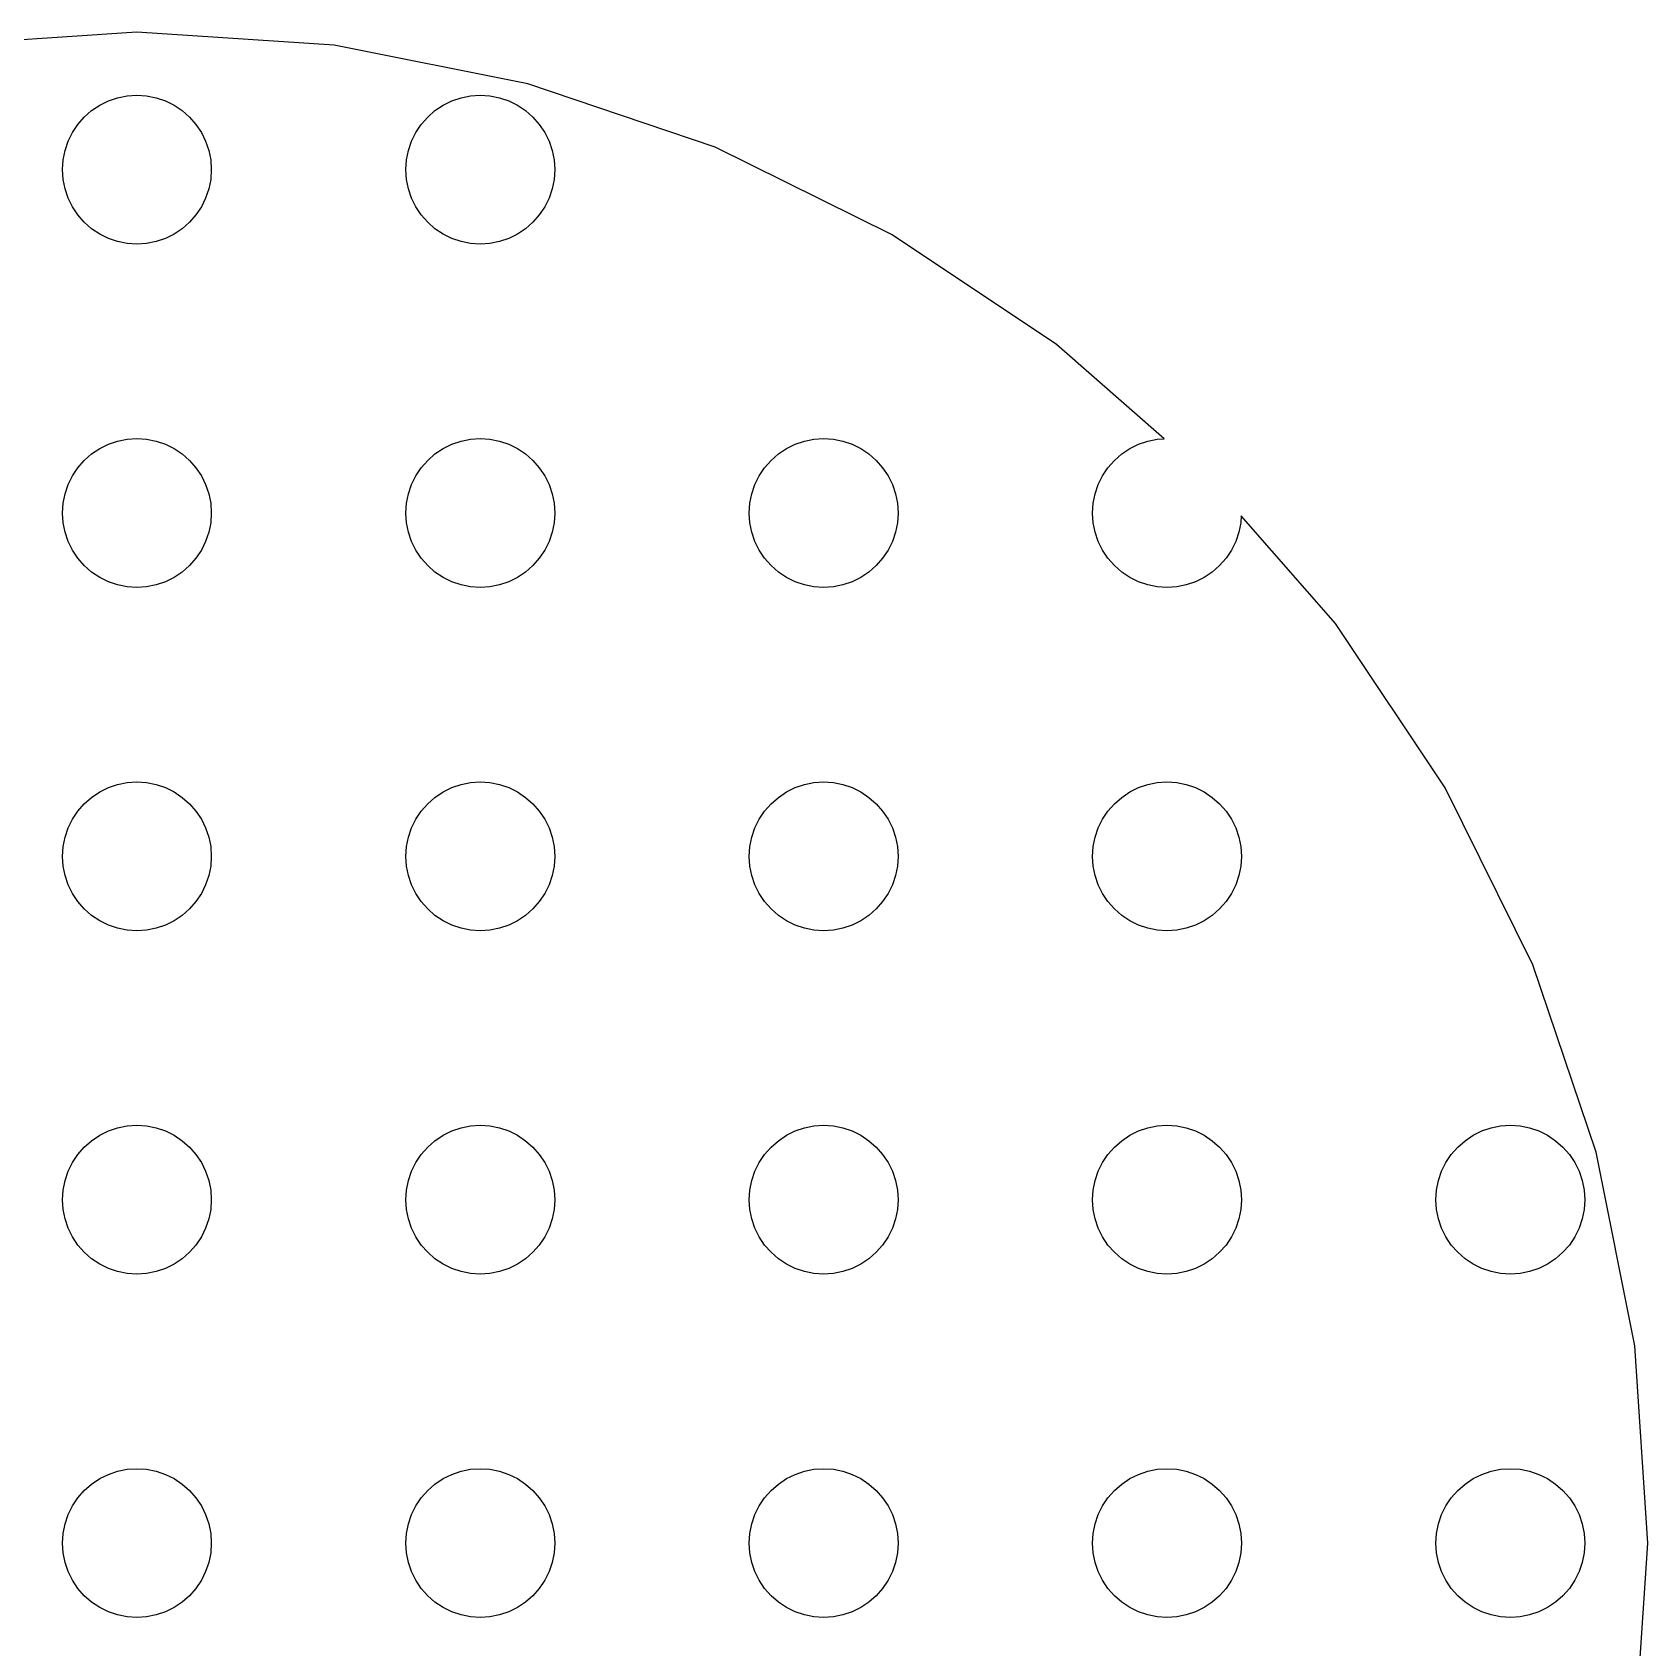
# Model space of a CAD drawing. Header units: metres. Extents: x -66 to 66, y -66 to 66.
# Drawn here: x -4.6 to 66, y -4.6 to 66 of the extents above; entities that cross this region are included whole.
import ezdxf

# ---------------------------------------------------------------- set-up
doc = ezdxf.new("R2010")
doc.units = ezdxf.units.M

msp = doc.modelspace()

# ---------------------------------------------------------------- linework, layer by layer
for p, q in [((0, 66), (-8.61472, 65.4354)), ((8.61472, 65.4354), (0, 66)), ((17.082, 63.7511), (8.61472, 65.4354)), ((25.2571, 60.976), (17.082, 63.7511)), ((-1.97847, 62.5784), (-1.625, 62.8146)), ((-1.625, 62.8146), (-1.24371, 63.0026)), ((-1.24371, 63.0026), (-0.84116, 63.1393)), ((-0.84116, 63.1393), (-0.42421, 63.2222)), ((-0.42421, 63.2222), (0, 63.25)), ((0, 63.25), (0.42421, 63.2222)), ((0.42421, 63.2222), (0.84116, 63.1393)), ((0.84116, 63.1393), (1.24371, 63.0026)), ((1.24371, 63.0026), (1.625, 62.8146)), ((1.625, 62.8146), (1.97847, 62.5784)), ((13.0215, 62.5784), (13.375, 62.8146)), ((13.375, 62.8146), (13.7563, 63.0026)), ((13.7563, 63.0026), (14.1588, 63.1393)), ((14.1588, 63.1393), (14.5758, 63.2222)), ((14.5758, 63.2222), (15, 63.25)), ((15, 63.25), (15.4242, 63.2222)), ((15.4242, 63.2222), (15.8412, 63.1393)), ((15.8412, 63.1393), (16.2437, 63.0026)), ((16.2437, 63.0026), (16.625, 62.8146)), ((16.625, 62.8146), (16.9785, 62.5784)), ((-2.57838, 61.9785), (-2.2981, 62.2981)), ((-2.2981, 62.2981), (-1.97847, 62.5784)), ((1.97847, 62.5784), (2.2981, 62.2981)), ((2.2981, 62.2981), (2.57838, 61.9785)), ((12.4216, 61.9785), (12.7019, 62.2981)), ((12.7019, 62.2981), (13.0215, 62.5784)), ((16.9785, 62.5784), (17.2981, 62.2981)), ((17.2981, 62.2981), (17.5784, 61.9785)), ((-3.00259, 61.2437), (-2.81458, 61.625)), ((-2.81458, 61.625), (-2.57838, 61.9785)), ((2.57838, 61.9785), (2.81458, 61.625)), ((2.81458, 61.625), (3.00259, 61.2437)), ((11.9974, 61.2437), (12.1854, 61.625)), ((12.1854, 61.625), (12.4216, 61.9785)), ((17.5784, 61.9785), (17.8146, 61.625)), ((17.8146, 61.625), (18.0026, 61.2437)), ((-3.22218, 60.4242), (-3.13925, 60.8412)), ((-3.13925, 60.8412), (-3.00259, 61.2437)), ((3.00259, 61.2437), (3.13925, 60.8412)), ((3.13925, 60.8412), (3.22218, 60.4242)), ((11.7778, 60.4242), (11.8607, 60.8412)), ((11.8607, 60.8412), (11.9974, 61.2437)), ((18.0026, 61.2437), (18.1393, 60.8412)), ((18.1393, 60.8412), (18.2222, 60.4242)), ((33, 57.1577), (25.2571, 60.976)), ((-3.25, 60), (-3.22218, 60.4242)), ((-3.22218, 59.5758), (-3.25, 60)), ((3.22218, 60.4242), (3.25, 60)), ((3.25, 60), (3.22218, 59.5758)), ((11.75, 60), (11.7778, 60.4242)), ((11.7778, 59.5758), (11.75, 60)), ((18.2222, 60.4242), (18.25, 60)), ((18.25, 60), (18.2222, 59.5758)), ((-3.13925, 59.1588), (-3.22218, 59.5758)), ((3.22218, 59.5758), (3.13925, 59.1588)), ((11.8607, 59.1588), (11.7778, 59.5758)), ((18.2222, 59.5758), (18.1393, 59.1588)), ((-3.00259, 58.7563), (-3.13925, 59.1588)), ((-2.81458, 58.375), (-3.00259, 58.7563)), ((3.00259, 58.7563), (2.81458, 58.375)), ((3.13925, 59.1588), (3.00259, 58.7563)), ((11.9974, 58.7563), (11.8607, 59.1588)), ((12.1854, 58.375), (11.9974, 58.7563)), ((18.0026, 58.7563), (17.8146, 58.375)), ((18.1393, 59.1588), (18.0026, 58.7563)), ((-2.57838, 58.0215), (-2.81458, 58.375)), ((-2.2981, 57.7019), (-2.57838, 58.0215)), ((2.57838, 58.0215), (2.2981, 57.7019)), ((2.81458, 58.375), (2.57838, 58.0215)), ((12.4216, 58.0215), (12.1854, 58.375)), ((12.7019, 57.7019), (12.4216, 58.0215)), ((17.5784, 58.0215), (17.2981, 57.7019)), ((17.8146, 58.375), (17.5784, 58.0215)), ((-1.97847, 57.4216), (-2.2981, 57.7019)), ((-1.625, 57.1854), (-1.97847, 57.4216)), ((-1.24371, 56.9974), (-1.625, 57.1854)), ((1.625, 57.1854), (1.24371, 56.9974)), ((1.97847, 57.4216), (1.625, 57.1854)), ((2.2981, 57.7019), (1.97847, 57.4216)), ((13.0215, 57.4216), (12.7019, 57.7019)), ((13.375, 57.1854), (13.0215, 57.4216)), ((13.7563, 56.9974), (13.375, 57.1854)), ((16.625, 57.1854), (16.2437, 56.9974)), ((16.9785, 57.4216), (16.625, 57.1854)), ((17.2981, 57.7019), (16.9785, 57.4216)), ((-0.84116, 56.8607), (-1.24371, 56.9974)), ((-0.42421, 56.7778), (-0.84116, 56.8607)), ((0, 56.75), (-0.42421, 56.7778)), ((0.42421, 56.7778), (0, 56.75)), ((0.84116, 56.8607), (0.42421, 56.7778)), ((1.24371, 56.9974), (0.84116, 56.8607)), ((14.1588, 56.8607), (13.7563, 56.9974)), ((14.5758, 56.7778), (14.1588, 56.8607)), ((15, 56.75), (14.5758, 56.7778)), ((15.4242, 56.7778), (15, 56.75)), ((15.8412, 56.8607), (15.4242, 56.7778)), ((16.2437, 56.9974), (15.8412, 56.8607)), ((40.1783, 52.3613), (33, 57.1577)), ((44.8756, 48.2418), (40.1783, 52.3613)), ((-1.625, 47.8146), (-1.24371, 48.0026)), ((-1.24371, 48.0026), (-0.84116, 48.1393)), ((-0.84116, 48.1393), (-0.42421, 48.2222)), ((-0.42421, 48.2222), (0, 48.25)), ((0, 48.25), (0.42421, 48.2222)), ((0.42421, 48.2222), (0.84116, 48.1393)), ((0.84116, 48.1393), (1.24371, 48.0026)), ((1.24371, 48.0026), (1.625, 47.8146)), ((13.375, 47.8146), (13.7563, 48.0026)), ((13.7563, 48.0026), (14.1588, 48.1393)), ((14.1588, 48.1393), (14.5758, 48.2222)), ((14.5758, 48.2222), (15, 48.25)), ((15, 48.25), (15.4242, 48.2222)), ((15.4242, 48.2222), (15.8412, 48.1393)), ((15.8412, 48.1393), (16.2437, 48.0026)), ((16.2437, 48.0026), (16.625, 47.8146)), ((28.375, 47.8146), (28.7563, 48.0026)), ((28.7563, 48.0026), (29.1588, 48.1393)), ((29.1588, 48.1393), (29.5758, 48.2222)), ((29.5758, 48.2222), (30, 48.25)), ((30, 48.25), (30.4242, 48.2222)), ((30.4242, 48.2222), (30.8412, 48.1393)), ((30.8412, 48.1393), (31.2437, 48.0026)), ((31.2437, 48.0026), (31.625, 47.8146)), ((43.375, 47.8146), (43.7563, 48.0026)), ((43.7563, 48.0026), (44.1588, 48.1393)), ((44.1588, 48.1393), (44.5758, 48.2222)), ((44.5758, 48.2222), (44.8756, 48.2418)), ((-2.57838, 46.9785), (-2.2981, 47.2981)), ((-2.2981, 47.2981), (-1.97847, 47.5784)), ((-1.97847, 47.5784), (-1.625, 47.8146)), ((1.625, 47.8146), (1.97847, 47.5784)), ((1.97847, 47.5784), (2.2981, 47.2981)), ((2.2981, 47.2981), (2.57838, 46.9785)), ((12.4216, 46.9785), (12.7019, 47.2981)), ((12.7019, 47.2981), (13.0215, 47.5784)), ((13.0215, 47.5784), (13.375, 47.8146)), ((16.625, 47.8146), (16.9785, 47.5784)), ((16.9785, 47.5784), (17.2981, 47.2981)), ((17.2981, 47.2981), (17.5784, 46.9785)), ((27.4216, 46.9785), (27.7019, 47.2981)), ((27.7019, 47.2981), (28.0215, 47.5784)), ((28.0215, 47.5784), (28.375, 47.8146)), ((31.625, 47.8146), (31.9785, 47.5784)), ((31.9785, 47.5784), (32.2981, 47.2981)), ((32.2981, 47.2981), (32.5784, 46.9785)), ((42.4216, 46.9785), (42.7019, 47.2981)), ((42.7019, 47.2981), (43.0215, 47.5784)), ((43.0215, 47.5784), (43.375, 47.8146)), ((-3.00259, 46.2437), (-2.81458, 46.625)), ((-2.81458, 46.625), (-2.57838, 46.9785)), ((2.57838, 46.9785), (2.81458, 46.625)), ((2.81458, 46.625), (3.00259, 46.2437)), ((11.9974, 46.2437), (12.1854, 46.625)), ((12.1854, 46.625), (12.4216, 46.9785)), ((17.5784, 46.9785), (17.8146, 46.625)), ((17.8146, 46.625), (18.0026, 46.2437)), ((26.9974, 46.2437), (27.1854, 46.625)), ((27.1854, 46.625), (27.4216, 46.9785)), ((32.5784, 46.9785), (32.8146, 46.625)), ((32.8146, 46.625), (33.0026, 46.2437)), ((41.9974, 46.2437), (42.1854, 46.625)), ((42.1854, 46.625), (42.4216, 46.9785)), ((-3.13925, 45.8412), (-3.00259, 46.2437)), ((3.00259, 46.2437), (3.13925, 45.8412)), ((11.8607, 45.8412), (11.9974, 46.2437)), ((18.0026, 46.2437), (18.1393, 45.8412)), ((26.8607, 45.8412), (26.9974, 46.2437)), ((33.0026, 46.2437), (33.1393, 45.8412)), ((41.8607, 45.8412), (41.9974, 46.2437)), ((-3.25, 45), (-3.22218, 45.4242)), ((-3.22218, 45.4242), (-3.13925, 45.8412)), ((3.13925, 45.8412), (3.22218, 45.4242)), ((3.22218, 45.4242), (3.25, 45)), ((11.75, 45), (11.7778, 45.4242)), ((11.7778, 45.4242), (11.8607, 45.8412)), ((18.1393, 45.8412), (18.2222, 45.4242)), ((18.2222, 45.4242), (18.25, 45)), ((26.75, 45), (26.7778, 45.4242)), ((26.7778, 45.4242), (26.8607, 45.8412)), ((33.1393, 45.8412), (33.2222, 45.4242)), ((33.2222, 45.4242), (33.25, 45)), ((41.75, 45), (41.7778, 45.4242)), ((41.7778, 45.4242), (41.8607, 45.8412)), ((-3.22218, 44.5758), (-3.25, 45)), ((-3.13925, 44.1588), (-3.22218, 44.5758)), ((3.22218, 44.5758), (3.13925, 44.1588)), ((3.25, 45), (3.22218, 44.5758)), ((11.7778, 44.5758), (11.75, 45)), ((11.8607, 44.1588), (11.7778, 44.5758)), ((18.2222, 44.5758), (18.1393, 44.1588)), ((18.25, 45), (18.2222, 44.5758)), ((26.7778, 44.5758), (26.75, 45)), ((26.8607, 44.1588), (26.7778, 44.5758)), ((33.2222, 44.5758), (33.1393, 44.1588)), ((33.25, 45), (33.2222, 44.5758)), ((41.7778, 44.5758), (41.75, 45)), ((41.8607, 44.1588), (41.7778, 44.5758)), ((48.2222, 44.5758), (48.1393, 44.1588)), ((48.2418, 44.8756), (48.2222, 44.5758)), ((52.3613, 40.1783), (48.2418, 44.8756)), ((-3.00259, 43.7563), (-3.13925, 44.1588)), ((-2.81458, 43.375), (-3.00259, 43.7563)), ((3.00259, 43.7563), (2.81458, 43.375)), ((3.13925, 44.1588), (3.00259, 43.7563)), ((11.9974, 43.7563), (11.8607, 44.1588)), ((12.1854, 43.375), (11.9974, 43.7563)), ((18.0026, 43.7563), (17.8146, 43.375)), ((18.1393, 44.1588), (18.0026, 43.7563)), ((26.9974, 43.7563), (26.8607, 44.1588)), ((27.1854, 43.375), (26.9974, 43.7563)), ((33.0026, 43.7563), (32.8146, 43.375)), ((33.1393, 44.1588), (33.0026, 43.7563)), ((41.9974, 43.7563), (41.8607, 44.1588)), ((42.1854, 43.375), (41.9974, 43.7563)), ((48.0026, 43.7563), (47.8146, 43.375)), ((48.1393, 44.1588), (48.0026, 43.7563)), ((-2.57838, 43.0215), (-2.81458, 43.375)), ((2.81458, 43.375), (2.57838, 43.0215)), ((12.4216, 43.0215), (12.1854, 43.375)), ((17.8146, 43.375), (17.5784, 43.0215)), ((27.4216, 43.0215), (27.1854, 43.375)), ((32.8146, 43.375), (32.5784, 43.0215)), ((42.4216, 43.0215), (42.1854, 43.375)), ((47.8146, 43.375), (47.5784, 43.0215)), ((-2.2981, 42.7019), (-2.57838, 43.0215)), ((-1.97847, 42.4216), (-2.2981, 42.7019)), ((-1.625, 42.1854), (-1.97847, 42.4216)), ((1.97847, 42.4216), (1.625, 42.1854)), ((2.2981, 42.7019), (1.97847, 42.4216)), ((2.57838, 43.0215), (2.2981, 42.7019)), ((12.7019, 42.7019), (12.4216, 43.0215)), ((13.0215, 42.4216), (12.7019, 42.7019)), ((13.375, 42.1854), (13.0215, 42.4216)), ((16.9785, 42.4216), (16.625, 42.1854)), ((17.2981, 42.7019), (16.9785, 42.4216)), ((17.5784, 43.0215), (17.2981, 42.7019)), ((27.7019, 42.7019), (27.4216, 43.0215)), ((28.0215, 42.4216), (27.7019, 42.7019)), ((28.375, 42.1854), (28.0215, 42.4216)), ((31.9785, 42.4216), (31.625, 42.1854)), ((32.2981, 42.7019), (31.9785, 42.4216)), ((32.5784, 43.0215), (32.2981, 42.7019)), ((42.7019, 42.7019), (42.4216, 43.0215)), ((43.0215, 42.4216), (42.7019, 42.7019)), ((43.375, 42.1854), (43.0215, 42.4216)), ((46.9785, 42.4216), (46.625, 42.1854)), ((47.2981, 42.7019), (46.9785, 42.4216)), ((47.5784, 43.0215), (47.2981, 42.7019)), ((-1.24371, 41.9974), (-1.625, 42.1854)), ((-0.84116, 41.8607), (-1.24371, 41.9974)), ((-0.42421, 41.7778), (-0.84116, 41.8607)), ((0, 41.75), (-0.42421, 41.7778)), ((0.42421, 41.7778), (0, 41.75)), ((0.84116, 41.8607), (0.42421, 41.7778)), ((1.24371, 41.9974), (0.84116, 41.8607)), ((1.625, 42.1854), (1.24371, 41.9974)), ((13.7563, 41.9974), (13.375, 42.1854)), ((14.1588, 41.8607), (13.7563, 41.9974)), ((14.5758, 41.7778), (14.1588, 41.8607)), ((15, 41.75), (14.5758, 41.7778)), ((15.4242, 41.7778), (15, 41.75)), ((15.8412, 41.8607), (15.4242, 41.7778)), ((16.2437, 41.9974), (15.8412, 41.8607)), ((16.625, 42.1854), (16.2437, 41.9974)), ((28.7563, 41.9974), (28.375, 42.1854)), ((29.1588, 41.8607), (28.7563, 41.9974)), ((29.5758, 41.7778), (29.1588, 41.8607)), ((30, 41.75), (29.5758, 41.7778)), ((30.4242, 41.7778), (30, 41.75)), ((30.8412, 41.8607), (30.4242, 41.7778)), ((31.2437, 41.9974), (30.8412, 41.8607)), ((31.625, 42.1854), (31.2437, 41.9974)), ((43.7563, 41.9974), (43.375, 42.1854)), ((44.1588, 41.8607), (43.7563, 41.9974)), ((44.5758, 41.7778), (44.1588, 41.8607)), ((45, 41.75), (44.5758, 41.7778)), ((45.4242, 41.7778), (45, 41.75)), ((45.8412, 41.8607), (45.4242, 41.7778)), ((46.2437, 41.9974), (45.8412, 41.8607)), ((46.625, 42.1854), (46.2437, 41.9974)), ((57.1577, 33), (52.3613, 40.1783)), ((-0.84116, 33.1393), (-0.42421, 33.2222)), ((-0.42421, 33.2222), (0, 33.25)), ((0, 33.25), (0.42421, 33.2222)), ((0.42421, 33.2222), (0.84116, 33.1393)), ((14.1588, 33.1393), (14.5758, 33.2222)), ((14.5758, 33.2222), (15, 33.25)), ((15, 33.25), (15.4242, 33.2222)), ((15.4242, 33.2222), (15.8412, 33.1393)), ((29.1588, 33.1393), (29.5758, 33.2222)), ((29.5758, 33.2222), (30, 33.25)), ((30, 33.25), (30.4242, 33.2222)), ((30.4242, 33.2222), (30.8412, 33.1393)), ((44.1588, 33.1393), (44.5758, 33.2222)), ((44.5758, 33.2222), (45, 33.25)), ((45, 33.25), (45.4242, 33.2222)), ((45.4242, 33.2222), (45.8412, 33.1393)), ((-2.2981, 32.2981), (-1.97847, 32.5784)), ((-1.97847, 32.5784), (-1.625, 32.8146)), ((-1.625, 32.8146), (-1.24371, 33.0026)), ((-1.24371, 33.0026), (-0.84116, 33.1393)), ((0.84116, 33.1393), (1.24371, 33.0026)), ((1.24371, 33.0026), (1.625, 32.8146)), ((1.625, 32.8146), (1.97847, 32.5784)), ((1.97847, 32.5784), (2.2981, 32.2981)), ((12.7019, 32.2981), (13.0215, 32.5784)), ((13.0215, 32.5784), (13.375, 32.8146)), ((13.375, 32.8146), (13.7563, 33.0026)), ((13.7563, 33.0026), (14.1588, 33.1393)), ((15.8412, 33.1393), (16.2437, 33.0026)), ((16.2437, 33.0026), (16.625, 32.8146)), ((16.625, 32.8146), (16.9785, 32.5784)), ((16.9785, 32.5784), (17.2981, 32.2981)), ((27.7019, 32.2981), (28.0215, 32.5784)), ((28.0215, 32.5784), (28.375, 32.8146)), ((28.375, 32.8146), (28.7563, 33.0026)), ((28.7563, 33.0026), (29.1588, 33.1393)), ((30.8412, 33.1393), (31.2437, 33.0026)), ((31.2437, 33.0026), (31.625, 32.8146)), ((31.625, 32.8146), (31.9785, 32.5784)), ((31.9785, 32.5784), (32.2981, 32.2981)), ((42.7019, 32.2981), (43.0215, 32.5784)), ((43.0215, 32.5784), (43.375, 32.8146)), ((43.375, 32.8146), (43.7563, 33.0026)), ((43.7563, 33.0026), (44.1588, 33.1393)), ((45.8412, 33.1393), (46.2437, 33.0026)), ((46.2437, 33.0026), (46.625, 32.8146)), ((46.625, 32.8146), (46.9785, 32.5784)), ((46.9785, 32.5784), (47.2981, 32.2981)), ((60.976, 25.2571), (57.1577, 33)), ((-2.81458, 31.625), (-2.57838, 31.9785)), ((-2.57838, 31.9785), (-2.2981, 32.2981)), ((2.2981, 32.2981), (2.57838, 31.9785)), ((2.57838, 31.9785), (2.81458, 31.625)), ((12.1854, 31.625), (12.4216, 31.9785)), ((12.4216, 31.9785), (12.7019, 32.2981)), ((17.2981, 32.2981), (17.5784, 31.9785)), ((17.5784, 31.9785), (17.8146, 31.625)), ((27.1854, 31.625), (27.4216, 31.9785)), ((27.4216, 31.9785), (27.7019, 32.2981)), ((32.2981, 32.2981), (32.5784, 31.9785)), ((32.5784, 31.9785), (32.8146, 31.625)), ((42.1854, 31.625), (42.4216, 31.9785)), ((42.4216, 31.9785), (42.7019, 32.2981)), ((47.2981, 32.2981), (47.5784, 31.9785)), ((47.5784, 31.9785), (47.8146, 31.625)), ((-3.13925, 30.8412), (-3.00259, 31.2437)), ((-3.00259, 31.2437), (-2.81458, 31.625)), ((2.81458, 31.625), (3.00259, 31.2437)), ((3.00259, 31.2437), (3.13925, 30.8412)), ((11.8607, 30.8412), (11.9974, 31.2437)), ((11.9974, 31.2437), (12.1854, 31.625)), ((17.8146, 31.625), (18.0026, 31.2437)), ((18.0026, 31.2437), (18.1393, 30.8412)), ((26.8607, 30.8412), (26.9974, 31.2437)), ((26.9974, 31.2437), (27.1854, 31.625)), ((32.8146, 31.625), (33.0026, 31.2437)), ((33.0026, 31.2437), (33.1393, 30.8412)), ((41.8607, 30.8412), (41.9974, 31.2437)), ((41.9974, 31.2437), (42.1854, 31.625)), ((47.8146, 31.625), (48.0026, 31.2437)), ((48.0026, 31.2437), (48.1393, 30.8412)), ((-3.25, 30), (-3.22218, 30.4242)), ((-3.22218, 30.4242), (-3.13925, 30.8412)), ((3.13925, 30.8412), (3.22218, 30.4242)), ((3.22218, 30.4242), (3.25, 30)), ((11.75, 30), (11.7778, 30.4242)), ((11.7778, 30.4242), (11.8607, 30.8412)), ((18.1393, 30.8412), (18.2222, 30.4242)), ((18.2222, 30.4242), (18.25, 30)), ((26.75, 30), (26.7778, 30.4242)), ((26.7778, 30.4242), (26.8607, 30.8412)), ((33.1393, 30.8412), (33.2222, 30.4242)), ((33.2222, 30.4242), (33.25, 30)), ((41.75, 30), (41.7778, 30.4242)), ((41.7778, 30.4242), (41.8607, 30.8412)), ((48.1393, 30.8412), (48.2222, 30.4242)), ((48.2222, 30.4242), (48.25, 30)), ((-3.22218, 29.5758), (-3.25, 30)), ((3.25, 30), (3.22218, 29.5758)), ((11.7778, 29.5758), (11.75, 30)), ((18.25, 30), (18.2222, 29.5758)), ((26.7778, 29.5758), (26.75, 30)), ((33.25, 30), (33.2222, 29.5758)), ((41.7778, 29.5758), (41.75, 30)), ((48.25, 30), (48.2222, 29.5758)), ((-3.13925, 29.1588), (-3.22218, 29.5758)), ((-3.00259, 28.7563), (-3.13925, 29.1588)), ((3.13925, 29.1588), (3.00259, 28.7563)), ((3.22218, 29.5758), (3.13925, 29.1588)), ((11.8607, 29.1588), (11.7778, 29.5758)), ((11.9974, 28.7563), (11.8607, 29.1588)), ((18.1393, 29.1588), (18.0026, 28.7563)), ((18.2222, 29.5758), (18.1393, 29.1588)), ((26.8607, 29.1588), (26.7778, 29.5758)), ((26.9974, 28.7563), (26.8607, 29.1588)), ((33.1393, 29.1588), (33.0026, 28.7563)), ((33.2222, 29.5758), (33.1393, 29.1588)), ((41.8607, 29.1588), (41.7778, 29.5758)), ((41.9974, 28.7563), (41.8607, 29.1588)), ((48.1393, 29.1588), (48.0026, 28.7563)), ((48.2222, 29.5758), (48.1393, 29.1588)), ((-2.81458, 28.375), (-3.00259, 28.7563)), ((-2.57838, 28.0215), (-2.81458, 28.375)), ((2.81458, 28.375), (2.57838, 28.0215)), ((3.00259, 28.7563), (2.81458, 28.375)), ((12.1854, 28.375), (11.9974, 28.7563)), ((12.4216, 28.0215), (12.1854, 28.375)), ((17.8146, 28.375), (17.5784, 28.0215)), ((18.0026, 28.7563), (17.8146, 28.375)), ((27.1854, 28.375), (26.9974, 28.7563)), ((27.4216, 28.0215), (27.1854, 28.375)), ((32.8146, 28.375), (32.5784, 28.0215)), ((33.0026, 28.7563), (32.8146, 28.375)), ((42.1854, 28.375), (41.9974, 28.7563)), ((42.4216, 28.0215), (42.1854, 28.375)), ((47.8146, 28.375), (47.5784, 28.0215)), ((48.0026, 28.7563), (47.8146, 28.375)), ((-2.2981, 27.7019), (-2.57838, 28.0215)), ((-1.97847, 27.4216), (-2.2981, 27.7019)), ((2.2981, 27.7019), (1.97847, 27.4216)), ((2.57838, 28.0215), (2.2981, 27.7019)), ((12.7019, 27.7019), (12.4216, 28.0215)), ((13.0215, 27.4216), (12.7019, 27.7019)), ((17.2981, 27.7019), (16.9785, 27.4216)), ((17.5784, 28.0215), (17.2981, 27.7019)), ((27.7019, 27.7019), (27.4216, 28.0215)), ((28.0215, 27.4216), (27.7019, 27.7019)), ((32.2981, 27.7019), (31.9785, 27.4216)), ((32.5784, 28.0215), (32.2981, 27.7019)), ((42.7019, 27.7019), (42.4216, 28.0215)), ((43.0215, 27.4216), (42.7019, 27.7019)), ((47.2981, 27.7019), (46.9785, 27.4216)), ((47.5784, 28.0215), (47.2981, 27.7019)), ((-1.625, 27.1854), (-1.97847, 27.4216)), ((-1.24371, 26.9974), (-1.625, 27.1854)), ((-0.84116, 26.8607), (-1.24371, 26.9974)), ((-0.42421, 26.7778), (-0.84116, 26.8607)), ((0.84116, 26.8607), (0.42421, 26.7778)), ((1.24371, 26.9974), (0.84116, 26.8607)), ((1.625, 27.1854), (1.24371, 26.9974)), ((1.97847, 27.4216), (1.625, 27.1854)), ((13.375, 27.1854), (13.0215, 27.4216)), ((13.7563, 26.9974), (13.375, 27.1854)), ((14.1588, 26.8607), (13.7563, 26.9974)), ((14.5758, 26.7778), (14.1588, 26.8607)), ((15.8412, 26.8607), (15.4242, 26.7778)), ((16.2437, 26.9974), (15.8412, 26.8607)), ((16.625, 27.1854), (16.2437, 26.9974)), ((16.9785, 27.4216), (16.625, 27.1854)), ((28.375, 27.1854), (28.0215, 27.4216)), ((28.7563, 26.9974), (28.375, 27.1854)), ((29.1588, 26.8607), (28.7563, 26.9974)), ((29.5758, 26.7778), (29.1588, 26.8607)), ((30.8412, 26.8607), (30.4242, 26.7778)), ((31.2437, 26.9974), (30.8412, 26.8607)), ((31.625, 27.1854), (31.2437, 26.9974)), ((31.9785, 27.4216), (31.625, 27.1854)), ((43.375, 27.1854), (43.0215, 27.4216)), ((43.7563, 26.9974), (43.375, 27.1854)), ((44.1588, 26.8607), (43.7563, 26.9974)), ((44.5758, 26.7778), (44.1588, 26.8607)), ((45.8412, 26.8607), (45.4242, 26.7778)), ((46.2437, 26.9974), (45.8412, 26.8607)), ((46.625, 27.1854), (46.2437, 26.9974)), ((46.9785, 27.4216), (46.625, 27.1854)), ((0, 26.75), (-0.42421, 26.7778)), ((0.42421, 26.7778), (0, 26.75)), ((15, 26.75), (14.5758, 26.7778)), ((15.4242, 26.7778), (15, 26.75)), ((30, 26.75), (29.5758, 26.7778)), ((30.4242, 26.7778), (30, 26.75)), ((45, 26.75), (44.5758, 26.7778)), ((45.4242, 26.7778), (45, 26.75)), ((63.7511, 17.082), (60.976, 25.2571)), ((-1.97847, 17.5784), (-1.625, 17.8146)), ((-1.625, 17.8146), (-1.24371, 18.0026)), ((-1.24371, 18.0026), (-0.84116, 18.1393)), ((-0.84116, 18.1393), (-0.42421, 18.2222)), ((-0.42421, 18.2222), (0, 18.25)), ((0, 18.25), (0.42421, 18.2222)), ((0.42421, 18.2222), (0.84116, 18.1393)), ((0.84116, 18.1393), (1.24371, 18.0026)), ((1.24371, 18.0026), (1.625, 17.8146)), ((1.625, 17.8146), (1.97847, 17.5784)), ((13.0215, 17.5784), (13.375, 17.8146)), ((13.375, 17.8146), (13.7563, 18.0026)), ((13.7563, 18.0026), (14.1588, 18.1393)), ((14.1588, 18.1393), (14.5758, 18.2222)), ((14.5758, 18.2222), (15, 18.25)), ((15, 18.25), (15.4242, 18.2222)), ((15.4242, 18.2222), (15.8412, 18.1393)), ((15.8412, 18.1393), (16.2437, 18.0026)), ((16.2437, 18.0026), (16.625, 17.8146)), ((16.625, 17.8146), (16.9785, 17.5784)), ((28.0215, 17.5784), (28.375, 17.8146)), ((28.375, 17.8146), (28.7563, 18.0026)), ((28.7563, 18.0026), (29.1588, 18.1393)), ((29.1588, 18.1393), (29.5758, 18.2222)), ((29.5758, 18.2222), (30, 18.25)), ((30, 18.25), (30.4242, 18.2222)), ((30.4242, 18.2222), (30.8412, 18.1393)), ((30.8412, 18.1393), (31.2437, 18.0026)), ((31.2437, 18.0026), (31.625, 17.8146)), ((31.625, 17.8146), (31.9785, 17.5784)), ((43.0215, 17.5784), (43.375, 17.8146)), ((43.375, 17.8146), (43.7563, 18.0026)), ((43.7563, 18.0026), (44.1588, 18.1393)), ((44.1588, 18.1393), (44.5758, 18.2222)), ((44.5758, 18.2222), (45, 18.25)), ((45, 18.25), (45.4242, 18.2222)), ((45.4242, 18.2222), (45.8412, 18.1393)), ((45.8412, 18.1393), (46.2437, 18.0026)), ((46.2437, 18.0026), (46.625, 17.8146)), ((46.625, 17.8146), (46.9785, 17.5784)), ((58.0215, 17.5784), (58.375, 17.8146)), ((58.375, 17.8146), (58.7563, 18.0026)), ((58.7563, 18.0026), (59.1588, 18.1393)), ((59.1588, 18.1393), (59.5758, 18.2222)), ((59.5758, 18.2222), (60, 18.25)), ((60, 18.25), (60.4242, 18.2222)), ((60.4242, 18.2222), (60.8412, 18.1393)), ((60.8412, 18.1393), (61.2437, 18.0026)), ((61.2437, 18.0026), (61.625, 17.8146)), ((61.625, 17.8146), (61.9785, 17.5784)), ((-2.81458, 16.625), (-2.57838, 16.9785)), ((-2.57838, 16.9785), (-2.2981, 17.2981)), ((-2.2981, 17.2981), (-1.97847, 17.5784)), ((1.97847, 17.5784), (2.2981, 17.2981)), ((2.2981, 17.2981), (2.57838, 16.9785)), ((2.57838, 16.9785), (2.81458, 16.625)), ((12.1854, 16.625), (12.4216, 16.9785)), ((12.4216, 16.9785), (12.7019, 17.2981)), ((12.7019, 17.2981), (13.0215, 17.5784)), ((16.9785, 17.5784), (17.2981, 17.2981)), ((17.2981, 17.2981), (17.5784, 16.9785)), ((17.5784, 16.9785), (17.8146, 16.625)), ((27.1854, 16.625), (27.4216, 16.9785)), ((27.4216, 16.9785), (27.7019, 17.2981)), ((27.7019, 17.2981), (28.0215, 17.5784)), ((31.9785, 17.5784), (32.2981, 17.2981)), ((32.2981, 17.2981), (32.5784, 16.9785)), ((32.5784, 16.9785), (32.8146, 16.625)), ((42.1854, 16.625), (42.4216, 16.9785)), ((42.4216, 16.9785), (42.7019, 17.2981)), ((42.7019, 17.2981), (43.0215, 17.5784)), ((46.9785, 17.5784), (47.2981, 17.2981)), ((47.2981, 17.2981), (47.5784, 16.9785)), ((47.5784, 16.9785), (47.8146, 16.625)), ((57.1854, 16.625), (57.4216, 16.9785)), ((57.4216, 16.9785), (57.7019, 17.2981)), ((57.7019, 17.2981), (58.0215, 17.5784)), ((61.9785, 17.5784), (62.2981, 17.2981)), ((62.2981, 17.2981), (62.5784, 16.9785)), ((62.5784, 16.9785), (62.8146, 16.625)), ((65.4354, 8.61472), (63.7511, 17.082)), ((-3.13925, 15.8412), (-3.00259, 16.2437)), ((-3.00259, 16.2437), (-2.81458, 16.625)), ((2.81458, 16.625), (3.00259, 16.2437)), ((3.00259, 16.2437), (3.13925, 15.8412)), ((11.8607, 15.8412), (11.9974, 16.2437)), ((11.9974, 16.2437), (12.1854, 16.625)), ((17.8146, 16.625), (18.0026, 16.2437)), ((18.0026, 16.2437), (18.1393, 15.8412)), ((26.8607, 15.8412), (26.9974, 16.2437)), ((26.9974, 16.2437), (27.1854, 16.625)), ((32.8146, 16.625), (33.0026, 16.2437)), ((33.0026, 16.2437), (33.1393, 15.8412)), ((41.8607, 15.8412), (41.9974, 16.2437)), ((41.9974, 16.2437), (42.1854, 16.625)), ((47.8146, 16.625), (48.0026, 16.2437)), ((48.0026, 16.2437), (48.1393, 15.8412)), ((56.8607, 15.8412), (56.9974, 16.2437)), ((56.9974, 16.2437), (57.1854, 16.625)), ((62.8146, 16.625), (63.0026, 16.2437)), ((63.0026, 16.2437), (63.1393, 15.8412)), ((-3.22218, 15.4242), (-3.13925, 15.8412)), ((3.13925, 15.8412), (3.22218, 15.4242)), ((11.7778, 15.4242), (11.8607, 15.8412)), ((18.1393, 15.8412), (18.2222, 15.4242)), ((26.7778, 15.4242), (26.8607, 15.8412)), ((33.1393, 15.8412), (33.2222, 15.4242)), ((41.7778, 15.4242), (41.8607, 15.8412)), ((48.1393, 15.8412), (48.2222, 15.4242)), ((56.7778, 15.4242), (56.8607, 15.8412)), ((63.1393, 15.8412), (63.2222, 15.4242)), ((-3.25, 15), (-3.22218, 15.4242)), ((-3.22218, 14.5758), (-3.25, 15)), ((3.22218, 15.4242), (3.25, 15)), ((3.25, 15), (3.22218, 14.5758)), ((11.75, 15), (11.7778, 15.4242)), ((11.7778, 14.5758), (11.75, 15)), ((18.2222, 15.4242), (18.25, 15)), ((18.25, 15), (18.2222, 14.5758)), ((26.75, 15), (26.7778, 15.4242)), ((26.7778, 14.5758), (26.75, 15)), ((33.2222, 15.4242), (33.25, 15)), ((33.25, 15), (33.2222, 14.5758)), ((41.75, 15), (41.7778, 15.4242)), ((41.7778, 14.5758), (41.75, 15)), ((48.2222, 15.4242), (48.25, 15)), ((48.25, 15), (48.2222, 14.5758)), ((56.75, 15), (56.7778, 15.4242)), ((56.7778, 14.5758), (56.75, 15)), ((63.2222, 15.4242), (63.25, 15)), ((63.25, 15), (63.2222, 14.5758)), ((-3.13925, 14.1588), (-3.22218, 14.5758)), ((-3.00259, 13.7563), (-3.13925, 14.1588)), ((3.13925, 14.1588), (3.00259, 13.7563)), ((3.22218, 14.5758), (3.13925, 14.1588)), ((11.8607, 14.1588), (11.7778, 14.5758)), ((11.9974, 13.7563), (11.8607, 14.1588)), ((18.1393, 14.1588), (18.0026, 13.7563)), ((18.2222, 14.5758), (18.1393, 14.1588)), ((26.8607, 14.1588), (26.7778, 14.5758)), ((26.9974, 13.7563), (26.8607, 14.1588)), ((33.1393, 14.1588), (33.0026, 13.7563)), ((33.2222, 14.5758), (33.1393, 14.1588)), ((41.8607, 14.1588), (41.7778, 14.5758)), ((41.9974, 13.7563), (41.8607, 14.1588)), ((48.1393, 14.1588), (48.0026, 13.7563)), ((48.2222, 14.5758), (48.1393, 14.1588)), ((56.8607, 14.1588), (56.7778, 14.5758)), ((56.9974, 13.7563), (56.8607, 14.1588)), ((63.1393, 14.1588), (63.0026, 13.7563)), ((63.2222, 14.5758), (63.1393, 14.1588)), ((-2.81458, 13.375), (-3.00259, 13.7563)), ((3.00259, 13.7563), (2.81458, 13.375)), ((12.1854, 13.375), (11.9974, 13.7563)), ((18.0026, 13.7563), (17.8146, 13.375)), ((27.1854, 13.375), (26.9974, 13.7563)), ((33.0026, 13.7563), (32.8146, 13.375)), ((42.1854, 13.375), (41.9974, 13.7563)), ((48.0026, 13.7563), (47.8146, 13.375)), ((57.1854, 13.375), (56.9974, 13.7563)), ((63.0026, 13.7563), (62.8146, 13.375)), ((-2.57838, 13.0215), (-2.81458, 13.375)), ((-2.2981, 12.7019), (-2.57838, 13.0215)), ((2.57838, 13.0215), (2.2981, 12.7019)), ((2.81458, 13.375), (2.57838, 13.0215)), ((12.4216, 13.0215), (12.1854, 13.375)), ((12.7019, 12.7019), (12.4216, 13.0215)), ((17.5784, 13.0215), (17.2981, 12.7019)), ((17.8146, 13.375), (17.5784, 13.0215)), ((27.4216, 13.0215), (27.1854, 13.375)), ((27.7019, 12.7019), (27.4216, 13.0215)), ((32.5784, 13.0215), (32.2981, 12.7019)), ((32.8146, 13.375), (32.5784, 13.0215)), ((42.4216, 13.0215), (42.1854, 13.375)), ((42.7019, 12.7019), (42.4216, 13.0215)), ((47.5784, 13.0215), (47.2981, 12.7019)), ((47.8146, 13.375), (47.5784, 13.0215)), ((57.4216, 13.0215), (57.1854, 13.375)), ((57.7019, 12.7019), (57.4216, 13.0215)), ((62.5784, 13.0215), (62.2981, 12.7019)), ((62.8146, 13.375), (62.5784, 13.0215)), ((-1.97847, 12.4216), (-2.2981, 12.7019)), ((-1.625, 12.1854), (-1.97847, 12.4216)), ((-1.24371, 11.9974), (-1.625, 12.1854)), ((-0.84116, 11.8607), (-1.24371, 11.9974)), ((1.24371, 11.9974), (0.84116, 11.8607)), ((1.625, 12.1854), (1.24371, 11.9974)), ((1.97847, 12.4216), (1.625, 12.1854)), ((2.2981, 12.7019), (1.97847, 12.4216)), ((13.0215, 12.4216), (12.7019, 12.7019)), ((13.375, 12.1854), (13.0215, 12.4216)), ((13.7563, 11.9974), (13.375, 12.1854)), ((14.1588, 11.8607), (13.7563, 11.9974)), ((16.2437, 11.9974), (15.8412, 11.8607)), ((16.625, 12.1854), (16.2437, 11.9974)), ((16.9785, 12.4216), (16.625, 12.1854)), ((17.2981, 12.7019), (16.9785, 12.4216)), ((28.0215, 12.4216), (27.7019, 12.7019)), ((28.375, 12.1854), (28.0215, 12.4216)), ((28.7563, 11.9974), (28.375, 12.1854)), ((29.1588, 11.8607), (28.7563, 11.9974)), ((31.2437, 11.9974), (30.8412, 11.8607)), ((31.625, 12.1854), (31.2437, 11.9974)), ((31.9785, 12.4216), (31.625, 12.1854)), ((32.2981, 12.7019), (31.9785, 12.4216)), ((43.0215, 12.4216), (42.7019, 12.7019)), ((43.375, 12.1854), (43.0215, 12.4216)), ((43.7563, 11.9974), (43.375, 12.1854)), ((44.1588, 11.8607), (43.7563, 11.9974)), ((46.2437, 11.9974), (45.8412, 11.8607)), ((46.625, 12.1854), (46.2437, 11.9974)), ((46.9785, 12.4216), (46.625, 12.1854)), ((47.2981, 12.7019), (46.9785, 12.4216)), ((58.0215, 12.4216), (57.7019, 12.7019)), ((58.375, 12.1854), (58.0215, 12.4216)), ((58.7563, 11.9974), (58.375, 12.1854)), ((59.1588, 11.8607), (58.7563, 11.9974)), ((61.2437, 11.9974), (60.8412, 11.8607)), ((61.625, 12.1854), (61.2437, 11.9974)), ((61.9785, 12.4216), (61.625, 12.1854)), ((62.2981, 12.7019), (61.9785, 12.4216)), ((-0.42421, 11.7778), (-0.84116, 11.8607)), ((0, 11.75), (-0.42421, 11.7778)), ((0.42421, 11.7778), (0, 11.75)), ((0.84116, 11.8607), (0.42421, 11.7778)), ((14.5758, 11.7778), (14.1588, 11.8607)), ((15, 11.75), (14.5758, 11.7778)), ((15.4242, 11.7778), (15, 11.75)), ((15.8412, 11.8607), (15.4242, 11.7778)), ((29.5758, 11.7778), (29.1588, 11.8607)), ((30, 11.75), (29.5758, 11.7778)), ((30.4242, 11.7778), (30, 11.75)), ((30.8412, 11.8607), (30.4242, 11.7778)), ((44.5758, 11.7778), (44.1588, 11.8607)), ((45, 11.75), (44.5758, 11.7778)), ((45.4242, 11.7778), (45, 11.75)), ((45.8412, 11.8607), (45.4242, 11.7778)), ((59.5758, 11.7778), (59.1588, 11.8607)), ((60, 11.75), (59.5758, 11.7778)), ((60.4242, 11.7778), (60, 11.75)), ((60.8412, 11.8607), (60.4242, 11.7778)), ((66, 0), (65.4354, 8.61472)), ((-1.625, 2.81458), (-1.24371, 3.00259)), ((-1.24371, 3.00259), (-0.84116, 3.13925)), ((-0.84116, 3.13925), (-0.42421, 3.22218)), ((-0.42421, 3.22218), (0, 3.25)), ((0, 3.25), (0.42421, 3.22218)), ((0.42421, 3.22218), (0.84116, 3.13925)), ((0.84116, 3.13925), (1.24371, 3.00259)), ((1.24371, 3.00259), (1.625, 2.81458)), ((13.375, 2.81458), (13.7563, 3.00259)), ((13.7563, 3.00259), (14.1588, 3.13925)), ((14.1588, 3.13925), (14.5758, 3.22218)), ((14.5758, 3.22218), (15, 3.25)), ((15, 3.25), (15.4242, 3.22218)), ((15.4242, 3.22218), (15.8412, 3.13925)), ((15.8412, 3.13925), (16.2437, 3.00259)), ((16.2437, 3.00259), (16.625, 2.81458)), ((28.375, 2.81458), (28.7563, 3.00259)), ((28.7563, 3.00259), (29.1588, 3.13925)), ((29.1588, 3.13925), (29.5758, 3.22218)), ((29.5758, 3.22218), (30, 3.25)), ((30, 3.25), (30.4242, 3.22218)), ((30.4242, 3.22218), (30.8412, 3.13925)), ((30.8412, 3.13925), (31.2437, 3.00259)), ((31.2437, 3.00259), (31.625, 2.81458)), ((43.375, 2.81458), (43.7563, 3.00259)), ((43.7563, 3.00259), (44.1588, 3.13925)), ((44.1588, 3.13925), (44.5758, 3.22218)), ((44.5758, 3.22218), (45, 3.25)), ((45, 3.25), (45.4242, 3.22218)), ((45.4242, 3.22218), (45.8412, 3.13925)), ((45.8412, 3.13925), (46.2437, 3.00259)), ((46.2437, 3.00259), (46.625, 2.81458)), ((58.375, 2.81458), (58.7563, 3.00259)), ((58.7563, 3.00259), (59.1588, 3.13925)), ((59.1588, 3.13925), (59.5758, 3.22218)), ((59.5758, 3.22218), (60, 3.25)), ((60, 3.25), (60.4242, 3.22218)), ((60.4242, 3.22218), (60.8412, 3.13925)), ((60.8412, 3.13925), (61.2437, 3.00259)), ((61.2437, 3.00259), (61.625, 2.81458)), ((-2.57838, 1.97847), (-2.2981, 2.2981)), ((-2.2981, 2.2981), (-1.97847, 2.57838)), ((-1.97847, 2.57838), (-1.625, 2.81458)), ((1.625, 2.81458), (1.97847, 2.57838)), ((1.97847, 2.57838), (2.2981, 2.2981)), ((2.2981, 2.2981), (2.57838, 1.97847)), ((12.4216, 1.97847), (12.7019, 2.2981)), ((12.7019, 2.2981), (13.0215, 2.57838)), ((13.0215, 2.57838), (13.375, 2.81458)), ((16.625, 2.81458), (16.9785, 2.57838)), ((16.9785, 2.57838), (17.2981, 2.2981)), ((17.2981, 2.2981), (17.5784, 1.97847)), ((27.4216, 1.97847), (27.7019, 2.2981)), ((27.7019, 2.2981), (28.0215, 2.57838)), ((28.0215, 2.57838), (28.375, 2.81458)), ((31.625, 2.81458), (31.9785, 2.57838)), ((31.9785, 2.57838), (32.2981, 2.2981)), ((32.2981, 2.2981), (32.5784, 1.97847)), ((42.4216, 1.97847), (42.7019, 2.2981)), ((42.7019, 2.2981), (43.0215, 2.57838)), ((43.0215, 2.57838), (43.375, 2.81458)), ((46.625, 2.81458), (46.9785, 2.57838)), ((46.9785, 2.57838), (47.2981, 2.2981)), ((47.2981, 2.2981), (47.5784, 1.97847)), ((57.4216, 1.97847), (57.7019, 2.2981)), ((57.7019, 2.2981), (58.0215, 2.57838)), ((58.0215, 2.57838), (58.375, 2.81458)), ((61.625, 2.81458), (61.9785, 2.57838)), ((61.9785, 2.57838), (62.2981, 2.2981)), ((62.2981, 2.2981), (62.5784, 1.97847)), ((-3.00259, 1.24371), (-2.81458, 1.625)), ((-2.81458, 1.625), (-2.57838, 1.97847)), ((2.57838, 1.97847), (2.81458, 1.625)), ((2.81458, 1.625), (3.00259, 1.24371)), ((11.9974, 1.24371), (12.1854, 1.625)), ((12.1854, 1.625), (12.4216, 1.97847)), ((17.5784, 1.97847), (17.8146, 1.625)), ((17.8146, 1.625), (18.0026, 1.24371)), ((26.9974, 1.24371), (27.1854, 1.625)), ((27.1854, 1.625), (27.4216, 1.97847)), ((32.5784, 1.97847), (32.8146, 1.625)), ((32.8146, 1.625), (33.0026, 1.24371)), ((41.9974, 1.24371), (42.1854, 1.625)), ((42.1854, 1.625), (42.4216, 1.97847)), ((47.5784, 1.97847), (47.8146, 1.625)), ((47.8146, 1.625), (48.0026, 1.24371)), ((56.9974, 1.24371), (57.1854, 1.625)), ((57.1854, 1.625), (57.4216, 1.97847)), ((62.5784, 1.97847), (62.8146, 1.625)), ((62.8146, 1.625), (63.0026, 1.24371)), ((-3.22218, 0.42421), (-3.13925, 0.84116)), ((-3.13925, 0.84116), (-3.00259, 1.24371)), ((3.00259, 1.24371), (3.13925, 0.84116)), ((3.13925, 0.84116), (3.22218, 0.42421)), ((11.7778, 0.42421), (11.8607, 0.84116)), ((11.8607, 0.84116), (11.9974, 1.24371)), ((18.0026, 1.24371), (18.1393, 0.84116)), ((18.1393, 0.84116), (18.2222, 0.42421)), ((26.7778, 0.42421), (26.8607, 0.84116)), ((26.8607, 0.84116), (26.9974, 1.24371)), ((33.0026, 1.24371), (33.1393, 0.84116)), ((33.1393, 0.84116), (33.2222, 0.42421)), ((41.7778, 0.42421), (41.8607, 0.84116)), ((41.8607, 0.84116), (41.9974, 1.24371)), ((48.0026, 1.24371), (48.1393, 0.84116)), ((48.1393, 0.84116), (48.2222, 0.42421)), ((56.7778, 0.42421), (56.8607, 0.84116)), ((56.8607, 0.84116), (56.9974, 1.24371)), ((63.0026, 1.24371), (63.1393, 0.84116)), ((63.1393, 0.84116), (63.2222, 0.42421)), ((-3.25, 0), (-3.22218, 0.42421)), ((-3.22218, -0.42421), (-3.25, 0)), ((3.22218, 0.42421), (3.25, 0)), ((3.25, 0), (3.22218, -0.42421)), ((11.75, 0), (11.7778, 0.42421)), ((11.7778, -0.42421), (11.75, 0)), ((18.2222, 0.42421), (18.25, 0)), ((18.25, 0), (18.2222, -0.42421)), ((26.75, 0), (26.7778, 0.42421)), ((26.7778, -0.42421), (26.75, 0)), ((33.2222, 0.42421), (33.25, 0)), ((33.25, 0), (33.2222, -0.42421)), ((41.75, 0), (41.7778, 0.42421)), ((41.7778, -0.42421), (41.75, 0)), ((48.2222, 0.42421), (48.25, 0)), ((48.25, 0), (48.2222, -0.42421)), ((56.75, 0), (56.7778, 0.42421)), ((56.7778, -0.42421), (56.75, 0)), ((63.2222, 0.42421), (63.25, 0)), ((63.25, 0), (63.2222, -0.42421)), ((65.4354, -8.61472), (66, 0)), ((-3.13925, -0.84116), (-3.22218, -0.42421)), ((3.22218, -0.42421), (3.13925, -0.84116)), ((11.8607, -0.84116), (11.7778, -0.42421)), ((18.2222, -0.42421), (18.1393, -0.84116)), ((26.8607, -0.84116), (26.7778, -0.42421)), ((33.2222, -0.42421), (33.1393, -0.84116)), ((41.8607, -0.84116), (41.7778, -0.42421)), ((48.2222, -0.42421), (48.1393, -0.84116)), ((56.8607, -0.84116), (56.7778, -0.42421)), ((63.2222, -0.42421), (63.1393, -0.84116)), ((-3.00259, -1.24371), (-3.13925, -0.84116)), ((-2.81458, -1.625), (-3.00259, -1.24371)), ((3.00259, -1.24371), (2.81458, -1.625)), ((3.13925, -0.84116), (3.00259, -1.24371)), ((11.9974, -1.24371), (11.8607, -0.84116)), ((12.1854, -1.625), (11.9974, -1.24371)), ((18.0026, -1.24371), (17.8146, -1.625)), ((18.1393, -0.84116), (18.0026, -1.24371)), ((26.9974, -1.24371), (26.8607, -0.84116)), ((27.1854, -1.625), (26.9974, -1.24371)), ((33.0026, -1.24371), (32.8146, -1.625)), ((33.1393, -0.84116), (33.0026, -1.24371)), ((41.9974, -1.24371), (41.8607, -0.84116)), ((42.1854, -1.625), (41.9974, -1.24371)), ((48.0026, -1.24371), (47.8146, -1.625)), ((48.1393, -0.84116), (48.0026, -1.24371)), ((56.9974, -1.24371), (56.8607, -0.84116)), ((57.1854, -1.625), (56.9974, -1.24371)), ((63.0026, -1.24371), (62.8146, -1.625)), ((63.1393, -0.84116), (63.0026, -1.24371)), ((-2.57838, -1.97847), (-2.81458, -1.625)), ((-2.2981, -2.2981), (-2.57838, -1.97847)), ((2.57838, -1.97847), (2.2981, -2.2981)), ((2.81458, -1.625), (2.57838, -1.97847)), ((12.4216, -1.97847), (12.1854, -1.625)), ((12.7019, -2.2981), (12.4216, -1.97847)), ((17.5784, -1.97847), (17.2981, -2.2981)), ((17.8146, -1.625), (17.5784, -1.97847)), ((27.4216, -1.97847), (27.1854, -1.625)), ((27.7019, -2.2981), (27.4216, -1.97847)), ((32.5784, -1.97847), (32.2981, -2.2981)), ((32.8146, -1.625), (32.5784, -1.97847)), ((42.4216, -1.97847), (42.1854, -1.625)), ((42.7019, -2.2981), (42.4216, -1.97847)), ((47.5784, -1.97847), (47.2981, -2.2981)), ((47.8146, -1.625), (47.5784, -1.97847)), ((57.4216, -1.97847), (57.1854, -1.625)), ((57.7019, -2.2981), (57.4216, -1.97847)), ((62.5784, -1.97847), (62.2981, -2.2981)), ((62.8146, -1.625), (62.5784, -1.97847)), ((-1.97847, -2.57838), (-2.2981, -2.2981)), ((-1.625, -2.81458), (-1.97847, -2.57838)), ((-1.24371, -3.00259), (-1.625, -2.81458)), ((1.625, -2.81458), (1.24371, -3.00259)), ((1.97847, -2.57838), (1.625, -2.81458)), ((2.2981, -2.2981), (1.97847, -2.57838)), ((13.0215, -2.57838), (12.7019, -2.2981)), ((13.375, -2.81458), (13.0215, -2.57838)), ((13.7563, -3.00259), (13.375, -2.81458)), ((16.625, -2.81458), (16.2437, -3.00259)), ((16.9785, -2.57838), (16.625, -2.81458)), ((17.2981, -2.2981), (16.9785, -2.57838)), ((28.0215, -2.57838), (27.7019, -2.2981)), ((28.375, -2.81458), (28.0215, -2.57838)), ((28.7563, -3.00259), (28.375, -2.81458)), ((31.625, -2.81458), (31.2437, -3.00259)), ((31.9785, -2.57838), (31.625, -2.81458)), ((32.2981, -2.2981), (31.9785, -2.57838)), ((43.0215, -2.57838), (42.7019, -2.2981)), ((43.375, -2.81458), (43.0215, -2.57838)), ((43.7563, -3.00259), (43.375, -2.81458)), ((46.625, -2.81458), (46.2437, -3.00259)), ((46.9785, -2.57838), (46.625, -2.81458)), ((47.2981, -2.2981), (46.9785, -2.57838)), ((58.0215, -2.57838), (57.7019, -2.2981)), ((58.375, -2.81458), (58.0215, -2.57838)), ((58.7563, -3.00259), (58.375, -2.81458)), ((61.625, -2.81458), (61.2437, -3.00259)), ((61.9785, -2.57838), (61.625, -2.81458)), ((62.2981, -2.2981), (61.9785, -2.57838)), ((-0.84116, -3.13925), (-1.24371, -3.00259)), ((-0.42421, -3.22218), (-0.84116, -3.13925)), ((0, -3.25), (-0.42421, -3.22218)), ((0.42421, -3.22218), (0, -3.25)), ((0.84116, -3.13925), (0.42421, -3.22218)), ((1.24371, -3.00259), (0.84116, -3.13925)), ((14.1588, -3.13925), (13.7563, -3.00259)), ((14.5758, -3.22218), (14.1588, -3.13925)), ((15, -3.25), (14.5758, -3.22218)), ((15.4242, -3.22218), (15, -3.25)), ((15.8412, -3.13925), (15.4242, -3.22218)), ((16.2437, -3.00259), (15.8412, -3.13925)), ((29.1588, -3.13925), (28.7563, -3.00259)), ((29.5758, -3.22218), (29.1588, -3.13925)), ((30, -3.25), (29.5758, -3.22218)), ((30.4242, -3.22218), (30, -3.25)), ((30.8412, -3.13925), (30.4242, -3.22218)), ((31.2437, -3.00259), (30.8412, -3.13925)), ((44.1588, -3.13925), (43.7563, -3.00259)), ((44.5758, -3.22218), (44.1588, -3.13925)), ((45, -3.25), (44.5758, -3.22218)), ((45.4242, -3.22218), (45, -3.25)), ((45.8412, -3.13925), (45.4242, -3.22218)), ((46.2437, -3.00259), (45.8412, -3.13925)), ((59.1588, -3.13925), (58.7563, -3.00259)), ((59.5758, -3.22218), (59.1588, -3.13925)), ((60, -3.25), (59.5758, -3.22218)), ((60.4242, -3.22218), (60, -3.25)), ((60.8412, -3.13925), (60.4242, -3.22218)), ((61.2437, -3.00259), (60.8412, -3.13925))]:
    msp.add_line(p, q)

doc.saveas('drawing.dxf')
